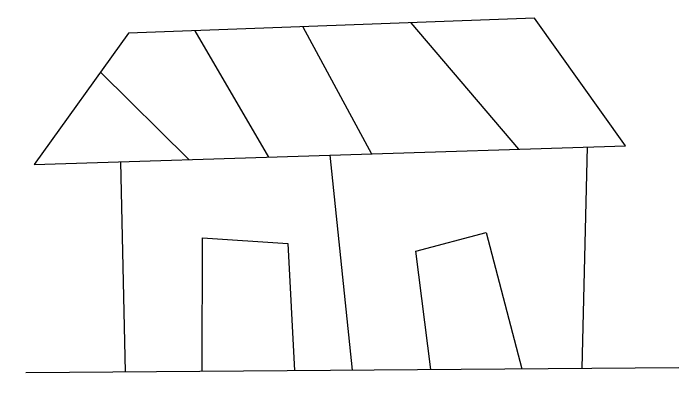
# Model space of a CAD drawing. Header units: inches. Extents: x 304037 to 460575, y 1453943 to 1639883.
# Drawn here: x 387278 to 387947, y 1534592 to 1534973 of the extents above; entities that cross this region are included whole.
import ezdxf

# ---------------------------------------------------------------- set-up
doc = ezdxf.new("R2010")
doc.units = ezdxf.units.IN
doc.header["$MEASUREMENT"] = 0
doc.layers.add('SURVEY_BND', color=7, linetype='Continuous')
doc.layers.add('VILLAGE_AREA', color=1, linetype='Continuous')

# ---------------------------------------------------------------- blocks, each defined once
blk = doc.blocks.new('1')
at = {"layer": 'VILLAGE_AREA'}
for points in [[(621.3824, -622.2677), (627.1559, -622.2989), (626.3133, -621.0208), (622.3499, -621.0208), (621.3824, -622.2677)], [(622.9973, -621.0208), (623.6719, -622.2801)], [(624.0525, -621.0208), (624.6757, -622.2855)], [(625.1078, -621.0208), (626.1121, -622.2932)], [(622.0627, -621.391), (622.8943, -622.2759)], [(622.2254, -622.2723), (622.1939, -624.3223)], [(624.2692, -622.2833), (624.4096, -624.3874)], [(626.7814, -622.2969), (626.6492, -624.4532)], [(622.9451, -624.3444), (622.9976, -623.0421), (623.828, -623.1285), (623.8469, -624.3709)], [(625.1752, -624.4099), (625.0736, -623.2495), (625.7655, -623.094), (626.0638, -624.436)], [(621.2264, -624.2939), (627.5928, -624.4809)]]:
    blk.add_lwpolyline(points, dxfattribs=at)
blk = doc.blocks.new('MADANAGARIAPALLE')
at = {"layer": 'SURVEY_BND', "xscale": 10, "yscale": 10, "zscale": 10}
blk.add_blockref('1', (-479.1, -448.556), dxfattribs=at)

msp = doc.modelspace()

# ---------------------------------------------------------------- block references
at = {"layer": 'VILLAGE_AREA', "xscale": 10.30774339438015, "yscale": 10.30774339435447, "zscale": 10.30774339435233, "rotation": 2.131579333032909}
msp.add_blockref('MADANAGARIAPALLE', (325670.39, 1601340.14), dxfattribs=at)

doc.saveas('drawing.dxf')
